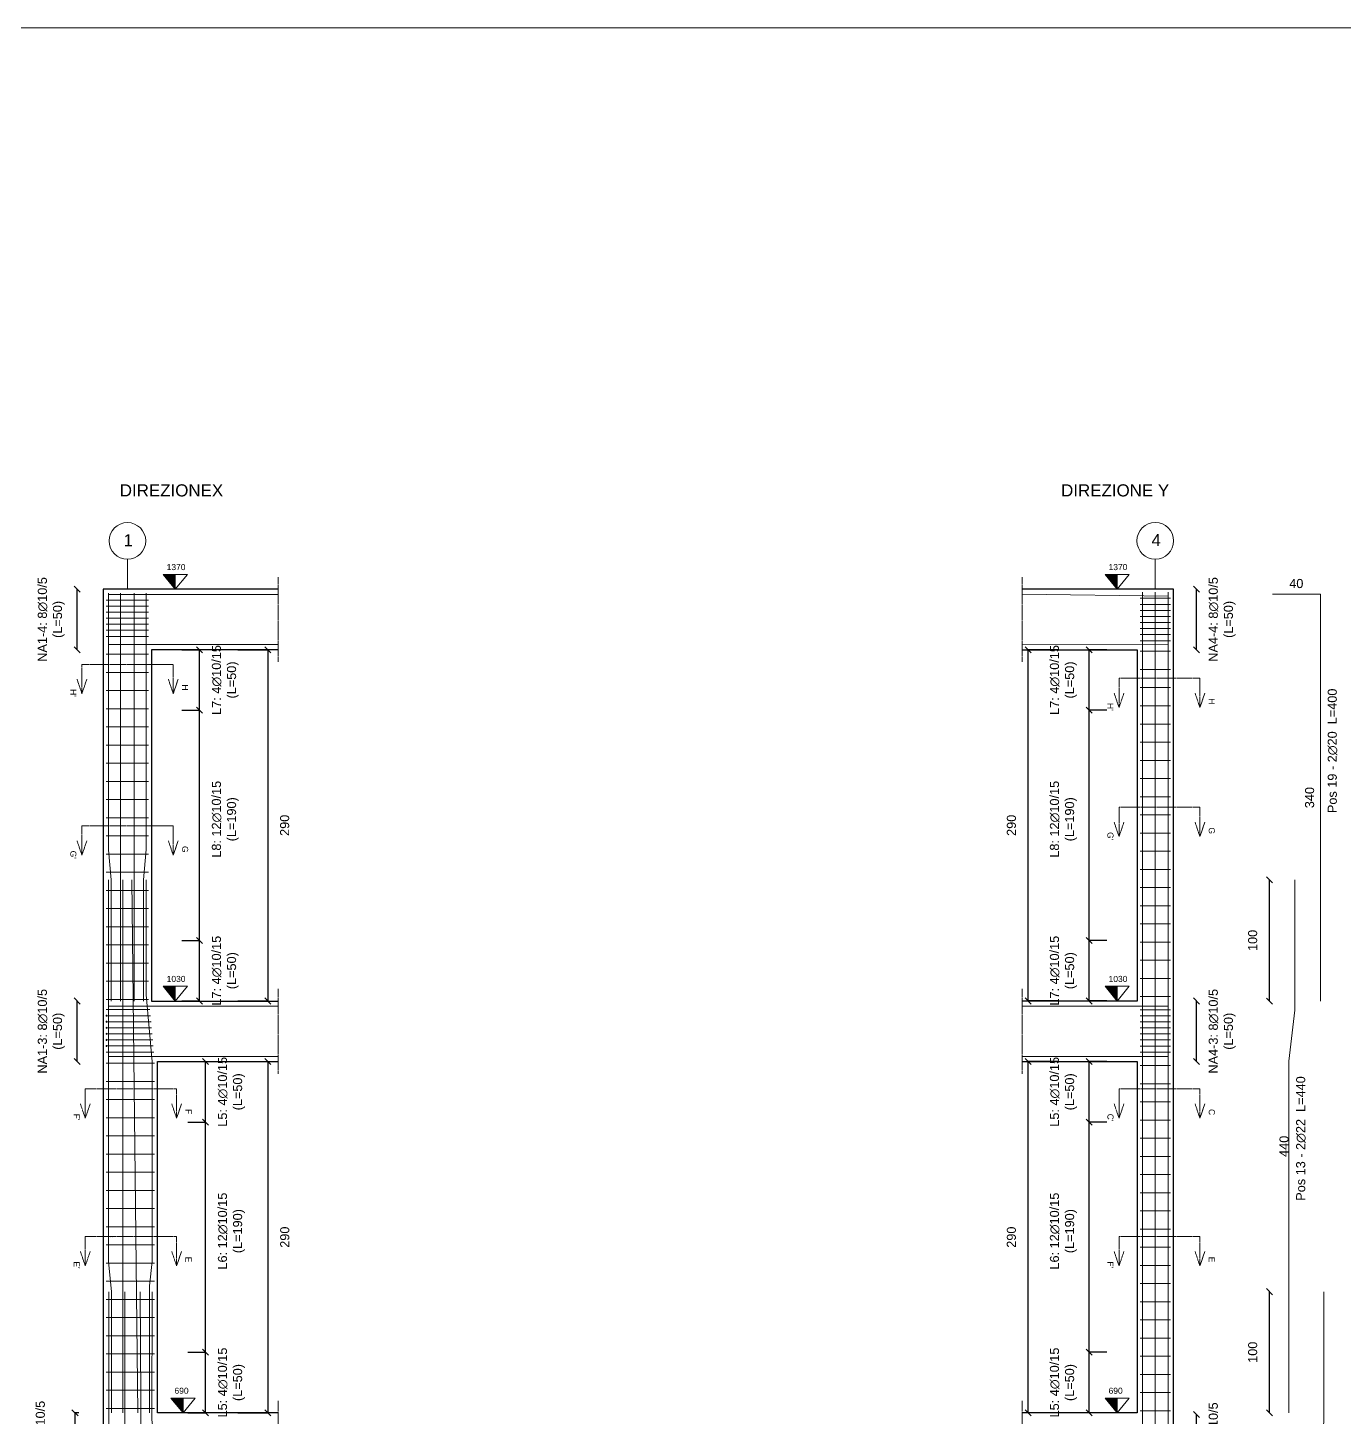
# Model space of a CAD drawing. Header units: millimetres. Extents: x -455371 to 117772, y -78417 to 116564.
# Drawn here: x -335922 to -325054, y 58753 to 70223 of the extents above; entities that cross this region are included whole.
import ezdxf

# ---------------------------------------------------------------- set-up
doc = ezdxf.new("R2010")
doc.units = ezdxf.units.MM
doc.linetypes.add('ACAD_ISO02W100', pattern=[15, 12, -3])
doc.layers.get('0').update_dxf_attribs({"color": 255})
for name, color, linetype, lineweight in [('armature', 5, 'Continuous', 18), ('Cls', 7, 'Continuous', 25), ('fili fissi', 210, 'Continuous', 18), ('quote', 5, 'Continuous', 15), ('Scritte', 7, 'Continuous', 15), ('staffe', 10, 'Continuous', 15), ('tratteggio 1 a 50', 230, 'ACAD_ISO02W100', 15)]:
    doc.layers.add(name, color=color, linetype=linetype, lineweight=lineweight)
doc.layers.add('RETINI', color=253, linetype='Continuous')
doc.styles.get("Standard").update_dxf_attribs({"font": 'arial.ttf'})
doc.dimstyles.new('per distinte 1 a 50', dxfattribs={"dimtxt": 75, "dimasz": 150, "dimexe": 0.18, "dimexo": 250, "dimgap": 50, "dimtad": 1, "dimdec": 0, "dimlfac": 0.1, "dimzin": 0, "dimdsep": 46, "dimtxsty": 'Standard', "dimblk": 'NONE', "dimcen": 0, "dimse1": 1, "dimse2": 1, "dimsd1": 1, "dimsd2": 1, "dimadec": 0, "dimazin": 0, "dimtfac": 1, "dimtdec": 0, "dimtix": 1, "dimtofl": 0, "dimtmove": 0, "dimatfit": 3, "dimldrblk": 'NONE', "dimfxl": 250, "dimfxlon": 1, "dimtolj": 1, "dimtzin": 0, "dimarcsym": 2})
doc.dimstyles.new('scala1 a 50', dxfattribs={"dimtxt": 75, "dimasz": 50, "dimexe": 0.18, "dimexo": 250, "dimgap": 100, "dimtad": 2, "dimdec": 0, "dimlfac": 0.1, "dimzin": 0, "dimdsep": 46, "dimtxsty": 'Standard', "dimblk": 'OBLIQUE', "dimcen": -100, "dimadec": 0, "dimazin": 0, "dimtfac": 1, "dimtdec": 0, "dimtofl": 0, "dimtmove": 0, "dimatfit": 3, "dimfxl": 250, "dimfxlon": 1, "dimtolj": 1, "dimtzin": 0, "dimarcsym": 0})

# ---------------------------------------------------------------- blocks, each defined once
blk = doc.blocks.new('*D1562')
at = {"layer": 'Defpoints', "color": 0, "transparency": 16777216}
for p in [(-325271, 59789), (-325271, 55389), (-325271, 55389)]:
    blk.add_point(p, dxfattribs=at)
at = {"layer": 'quote', "color": 0, "transparency": 16777216, "insert": (-325359, 57589), "char_height": 75, "attachment_point": 5, "rotation": 90}
blk.add_mtext('\\A1;440', dxfattribs=at)
blk = doc.blocks.new('_None')
blk = doc.blocks.new('*D1564')
at = {"layer": 'Defpoints', "color": 0, "transparency": 16777216}
for p in [(-325461, 63189), (-325511, 58789), (-325461, 58789)]:
    blk.add_point(p, dxfattribs=at)
at = {"layer": 'quote', "color": 0, "transparency": 16777216, "insert": (-325550, 60989), "char_height": 75, "attachment_point": 5, "rotation": 90}
blk.add_mtext('\\A1;440', dxfattribs=at)
blk = doc.blocks.new('*D1558')
at = {"layer": 'Defpoints', "color": 0, "transparency": 16777216}
for p in [(-325250, 65547), (-325250, 62189), (-325250, 62189)]:
    blk.add_point(p, dxfattribs=at)
at = {"layer": 'quote', "color": 0, "transparency": 16777216, "insert": (-325339, 63868), "char_height": 75, "attachment_point": 5, "rotation": 90}
blk.add_mtext('\\A1;340', dxfattribs=at)
blk = doc.blocks.new('*D1597')
at = {"layer": 'Defpoints', "color": 0, "transparency": 16777216}
for p in [(-325647, 65547), (-325250, 65547), (-325250, 65547)]:
    blk.add_point(p, dxfattribs=at)
at = {"layer": 'quote', "color": 0, "transparency": 16777216, "insert": (-325449, 65635), "char_height": 75, "attachment_point": 5}
blk.add_mtext('\\A1;40', dxfattribs=at)
blk = doc.blocks.new('_Oblique')
at = {"color": 0, "linetype": 'ByBlock', "lineweight": -2}
blk.add_line((-0.5, -0.5), (0.5, 0.5), dxfattribs=at)
blk = doc.blocks.new('*D1620')
at = {"layer": 'Defpoints', "color": 0, "transparency": 16777216}
for p in [(-325671, 59789), (-325511, 59789), (-325511, 58789)]:
    blk.add_point(p, dxfattribs=at)
at = {"layer": 'quote', "color": 0, "lineweight": -2, "transparency": 16777216}
for p, q in [((-325671, 59789), (-325671, 59789)), ((-325671, 58789), (-325671, 59789)), ((-325671, 58789), (-325671, 58789))]:
    blk.add_line(p, q, dxfattribs=at)
at = {"layer": 'quote', "color": 0, "lineweight": -2, "transparency": 16777216, "xscale": 50, "yscale": 50, "zscale": 50}
for p, rotation in [((-325671, 59789), 90), ((-325671, 58789), 270)]:
    blk.add_blockref('_Oblique', p, dxfattribs=dict(at, rotation=rotation))
at = {"layer": 'quote', "color": 0, "transparency": 16777216, "insert": (-325809, 59289), "char_height": 75, "attachment_point": 5, "rotation": 90}
blk.add_mtext('\\A1;100', dxfattribs=at)
blk = doc.blocks.new('*D1621')
at = {"layer": 'Defpoints', "color": 0, "transparency": 16777216}
for p in [(-325671, 63189), (-325461, 63189), (-325462, 62188)]:
    blk.add_point(p, dxfattribs=at)
at = {"layer": 'quote', "color": 0, "lineweight": -2, "transparency": 16777216}
for p, q in [((-325671, 63189), (-325671, 63189)), ((-325671, 62188), (-325671, 63189)), ((-325671, 62188), (-325671, 62188))]:
    blk.add_line(p, q, dxfattribs=at)
at = {"layer": 'quote', "color": 0, "lineweight": -2, "transparency": 16777216, "xscale": 50, "yscale": 50, "zscale": 50}
for p, rotation in [((-325671, 63189), 90), ((-325671, 62188), 270)]:
    blk.add_blockref('_Oblique', p, dxfattribs=dict(at, rotation=rotation))
at = {"layer": 'quote', "color": 0, "transparency": 16777216, "insert": (-325809, 62689), "char_height": 75, "attachment_point": 5, "rotation": 90}
blk.add_mtext('\\A1;100', dxfattribs=at)
blk = doc.blocks.new('*D1650')
at = {"layer": 'Defpoints', "color": 0, "transparency": 16777216}
for p in [(-334900, 65089), (-334900, 62189), (-333939, 62189)]:
    blk.add_point(p, dxfattribs=at)
at = {"layer": 'quote', "color": 0, "lineweight": -2, "transparency": 16777216}
for p, q in [((-334189, 65089), (-333939, 65089)), ((-333939, 65089), (-333939, 62189)), ((-334189, 62189), (-333939, 62189))]:
    blk.add_line(p, q, dxfattribs=at)
at = {"layer": 'quote', "color": 0, "lineweight": -2, "transparency": 16777216, "xscale": 50, "yscale": 50, "zscale": 50}
for p, rotation in [((-333939, 65089), 90), ((-333939, 62189), 270)]:
    blk.add_blockref('_Oblique', p, dxfattribs=dict(at, rotation=rotation))
at = {"layer": 'quote', "color": 0, "transparency": 16777216, "insert": (-333801, 63639), "char_height": 75, "attachment_point": 5, "rotation": 90}
blk.add_mtext('\\A1;290', dxfattribs=at)
blk = doc.blocks.new('*D1651')
at = {"layer": 'Defpoints', "color": 0, "transparency": 16777216}
for p in [(-334850, 61689), (-334850, 58789), (-333939, 58789)]:
    blk.add_point(p, dxfattribs=at)
at = {"layer": 'quote', "color": 0, "lineweight": -2, "transparency": 16777216}
for p, q in [((-334189, 61689), (-333938, 61689)), ((-333939, 61689), (-333939, 58789)), ((-334189, 58789), (-333938, 58789))]:
    blk.add_line(p, q, dxfattribs=at)
at = {"layer": 'quote', "color": 0, "lineweight": -2, "transparency": 16777216, "xscale": 50, "yscale": 50, "zscale": 50}
for p, rotation in [((-333939, 61689), 90), ((-333939, 58789), 270)]:
    blk.add_blockref('_Oblique', p, dxfattribs=dict(at, rotation=rotation))
at = {"layer": 'quote', "color": 0, "transparency": 16777216, "insert": (-333800, 60239), "char_height": 75, "attachment_point": 5, "rotation": 90}
blk.add_mtext('\\A1;290', dxfattribs=at)
blk = doc.blocks.new('*D1662')
at = {"layer": 'Defpoints', "color": 0, "transparency": 16777216}
for p in [(-327663, 65089), (-326763, 65089), (-326763, 62189)]:
    blk.add_point(p, dxfattribs=at)
at = {"layer": 'quote', "color": 0, "lineweight": -2, "transparency": 16777216}
for p, q in [((-327413, 65089), (-327663, 65089)), ((-327663, 62189), (-327663, 65089)), ((-327413, 62189), (-327663, 62189))]:
    blk.add_line(p, q, dxfattribs=at)
at = {"layer": 'quote', "color": 0, "lineweight": -2, "transparency": 16777216, "xscale": 50, "yscale": 50, "zscale": 50}
for p, rotation in [((-327663, 65089), 90), ((-327663, 62189), 270)]:
    blk.add_blockref('_Oblique', p, dxfattribs=dict(at, rotation=rotation))
at = {"layer": 'quote', "color": 0, "transparency": 16777216, "insert": (-327801, 63639), "char_height": 75, "attachment_point": 5, "rotation": 90}
blk.add_mtext('\\A1;290', dxfattribs=at)
blk = doc.blocks.new('*D1663')
at = {"layer": 'Defpoints', "color": 0, "transparency": 16777216}
for p in [(-327663, 61689), (-326763, 61689), (-326763, 58789)]:
    blk.add_point(p, dxfattribs=at)
at = {"layer": 'quote', "color": 0, "lineweight": -2, "transparency": 16777216}
for p, q in [((-327413, 61689), (-327663, 61689)), ((-327663, 58789), (-327663, 61689)), ((-327413, 58789), (-327663, 58789))]:
    blk.add_line(p, q, dxfattribs=at)
at = {"layer": 'quote', "color": 0, "lineweight": -2, "transparency": 16777216, "xscale": 50, "yscale": 50, "zscale": 50}
for p, rotation in [((-327663, 61689), 90), ((-327663, 58789), 270)]:
    blk.add_blockref('_Oblique', p, dxfattribs=dict(at, rotation=rotation))
at = {"layer": 'quote', "color": 0, "transparency": 16777216, "insert": (-327801, 60239), "char_height": 75, "attachment_point": 5, "rotation": 90}
blk.add_mtext('\\A1;290', dxfattribs=at)
blk = doc.blocks.new('*D1699')
at = {"layer": 'Defpoints', "color": 0, "transparency": 16777216}
for p in [(-327159, 59289), (-326763, 59289), (-326763, 58789)]:
    blk.add_point(p, dxfattribs=at)
at = {"layer": 'quote', "color": 0, "lineweight": -2, "transparency": 16777216}
for p, q in [((-327013, 59289), (-327159, 59289)), ((-327159, 58789), (-327159, 59289)), ((-327013, 58789), (-327159, 58789))]:
    blk.add_line(p, q, dxfattribs=at)
at = {"layer": 'quote', "color": 0, "lineweight": -2, "transparency": 16777216, "xscale": 50, "yscale": 50, "zscale": 50}
for p, rotation in [((-327159, 59289), 90), ((-327159, 58789), 270)]:
    blk.add_blockref('_Oblique', p, dxfattribs=dict(at, rotation=rotation))
at = {"layer": 'quote', "color": 0, "transparency": 16777216, "insert": (-327372, 59039), "char_height": 75, "attachment_point": 5, "rotation": 90}
blk.add_mtext('\\A1;L5: {\\A0;4∅10/15} \\P(L=50)', dxfattribs=at)
blk = doc.blocks.new('*D1700')
at = {"layer": 'Defpoints', "color": 0, "transparency": 16777216}
for p in [(-327159, 61189), (-326763, 61189), (-326763, 59289)]:
    blk.add_point(p, dxfattribs=at)
at = {"layer": 'quote', "color": 0, "lineweight": -2, "transparency": 16777216}
for p, q in [((-327013, 61189), (-327159, 61189)), ((-327159, 59289), (-327159, 61189)), ((-327013, 59289), (-327159, 59289))]:
    blk.add_line(p, q, dxfattribs=at)
at = {"layer": 'quote', "color": 0, "lineweight": -2, "transparency": 16777216, "xscale": 50, "yscale": 50, "zscale": 50}
for p, rotation in [((-327159, 61189), 90), ((-327159, 59289), 270)]:
    blk.add_blockref('_Oblique', p, dxfattribs=dict(at, rotation=rotation))
at = {"layer": 'quote', "color": 0, "transparency": 16777216, "insert": (-327372, 60289), "char_height": 75, "attachment_point": 5, "rotation": 90}
blk.add_mtext('\\A1;L6: {\\A0;12∅10/15} \\P(L=190)', dxfattribs=at)
blk = doc.blocks.new('*D1701')
at = {"layer": 'Defpoints', "color": 0, "transparency": 16777216}
for p in [(-327159, 61689), (-326763, 61689), (-326763, 61189)]:
    blk.add_point(p, dxfattribs=at)
at = {"layer": 'quote', "color": 0, "lineweight": -2, "transparency": 16777216}
for p, q in [((-327013, 61689), (-327159, 61689)), ((-327159, 61189), (-327159, 61689)), ((-327013, 61189), (-327159, 61189))]:
    blk.add_line(p, q, dxfattribs=at)
at = {"layer": 'quote', "color": 0, "lineweight": -2, "transparency": 16777216, "xscale": 50, "yscale": 50, "zscale": 50}
for p, rotation in [((-327159, 61689), 90), ((-327159, 61189), 270)]:
    blk.add_blockref('_Oblique', p, dxfattribs=dict(at, rotation=rotation))
at = {"layer": 'quote', "color": 0, "transparency": 16777216, "insert": (-327372, 61439), "char_height": 75, "attachment_point": 5, "rotation": 90}
blk.add_mtext('\\A1;L5: {\\A0;4∅10/15} \\P(L=50)', dxfattribs=at)
blk = doc.blocks.new('*D1693')
at = {"layer": 'Defpoints', "color": 0, "transparency": 16777216}
for p in [(-327159, 62689), (-326763, 62689), (-326763, 62189)]:
    blk.add_point(p, dxfattribs=at)
at = {"layer": 'quote', "color": 0, "lineweight": -2, "transparency": 16777216}
for p, q in [((-327013, 62689), (-327159, 62689)), ((-327159, 62189), (-327159, 62689)), ((-327013, 62189), (-327159, 62189))]:
    blk.add_line(p, q, dxfattribs=at)
at = {"layer": 'quote', "color": 0, "lineweight": -2, "transparency": 16777216, "xscale": 50, "yscale": 50, "zscale": 50}
for p, rotation in [((-327159, 62689), 90), ((-327159, 62189), 270)]:
    blk.add_blockref('_Oblique', p, dxfattribs=dict(at, rotation=rotation))
at = {"layer": 'quote', "color": 0, "transparency": 16777216, "insert": (-327372, 62439), "char_height": 75, "attachment_point": 5, "rotation": 90}
blk.add_mtext('\\A1;L7: {\\A0;4∅10/15} \\P(L=50)', dxfattribs=at)
blk = doc.blocks.new('*D1694')
at = {"layer": 'Defpoints', "color": 0, "transparency": 16777216}
for p in [(-327159, 64589), (-326763, 64589), (-326763, 62689)]:
    blk.add_point(p, dxfattribs=at)
at = {"layer": 'quote', "color": 0, "lineweight": -2, "transparency": 16777216}
for p, q in [((-327013, 64589), (-327159, 64589)), ((-327159, 62689), (-327159, 64589)), ((-327013, 62689), (-327159, 62689))]:
    blk.add_line(p, q, dxfattribs=at)
at = {"layer": 'quote', "color": 0, "lineweight": -2, "transparency": 16777216, "xscale": 50, "yscale": 50, "zscale": 50}
for p, rotation in [((-327159, 64589), 90), ((-327159, 62689), 270)]:
    blk.add_blockref('_Oblique', p, dxfattribs=dict(at, rotation=rotation))
at = {"layer": 'quote', "color": 0, "transparency": 16777216, "insert": (-327372, 63689), "char_height": 75, "attachment_point": 5, "rotation": 90}
blk.add_mtext('\\A1;L8: {\\A0;12∅10/15} \\P(L=190)', dxfattribs=at)
blk = doc.blocks.new('*D1695')
at = {"layer": 'Defpoints', "color": 0, "transparency": 16777216}
for p in [(-327159, 65089), (-326763, 65089), (-326763, 64589)]:
    blk.add_point(p, dxfattribs=at)
at = {"layer": 'quote', "color": 0, "lineweight": -2, "transparency": 16777216}
for p, q in [((-327013, 65089), (-327159, 65089)), ((-327159, 64589), (-327159, 65089)), ((-327013, 64589), (-327159, 64589))]:
    blk.add_line(p, q, dxfattribs=at)
at = {"layer": 'quote', "color": 0, "lineweight": -2, "transparency": 16777216, "xscale": 50, "yscale": 50, "zscale": 50}
for p, rotation in [((-327159, 65089), 90), ((-327159, 64589), 270)]:
    blk.add_blockref('_Oblique', p, dxfattribs=dict(at, rotation=rotation))
at = {"layer": 'quote', "color": 0, "transparency": 16777216, "insert": (-327372, 64839), "char_height": 75, "attachment_point": 5, "rotation": 90}
blk.add_mtext('\\A1;L7: {\\A0;4∅10/15} \\P(L=50)', dxfattribs=at)
blk = doc.blocks.new('*D1723')
at = {"layer": 'Defpoints', "color": 0, "transparency": 16777216}
for p in [(-334850, 59289), (-334454, 59289), (-334850, 58789)]:
    blk.add_point(p, dxfattribs=at)
at = {"layer": 'quote', "color": 0, "lineweight": -2, "transparency": 16777216}
for p, q in [((-334600, 59289), (-334454, 59289)), ((-334454, 58789), (-334454, 59289)), ((-334600, 58789), (-334454, 58789))]:
    blk.add_line(p, q, dxfattribs=at)
at = {"layer": 'quote', "color": 0, "lineweight": -2, "transparency": 16777216, "xscale": 50, "yscale": 50, "zscale": 50}
for p, rotation in [((-334454, 59289), 90), ((-334454, 58789), 270)]:
    blk.add_blockref('_Oblique', p, dxfattribs=dict(at, rotation=rotation))
at = {"layer": 'quote', "color": 0, "transparency": 16777216, "insert": (-334241, 59039), "char_height": 75, "attachment_point": 5, "rotation": 90}
blk.add_mtext('\\A1;L5: {\\A0;4∅10/15} \\P(L=50)', dxfattribs=at)
blk = doc.blocks.new('*D1724')
at = {"layer": 'Defpoints', "color": 0, "transparency": 16777216}
for p in [(-334850, 61189), (-334454, 61189), (-334850, 59289)]:
    blk.add_point(p, dxfattribs=at)
at = {"layer": 'quote', "color": 0, "lineweight": -2, "transparency": 16777216}
for p, q in [((-334600, 61189), (-334454, 61189)), ((-334454, 59289), (-334454, 61189)), ((-334600, 59289), (-334454, 59289))]:
    blk.add_line(p, q, dxfattribs=at)
at = {"layer": 'quote', "color": 0, "lineweight": -2, "transparency": 16777216, "xscale": 50, "yscale": 50, "zscale": 50}
for p, rotation in [((-334454, 61189), 90), ((-334454, 59289), 270)]:
    blk.add_blockref('_Oblique', p, dxfattribs=dict(at, rotation=rotation))
at = {"layer": 'quote', "color": 0, "transparency": 16777216, "insert": (-334241, 60289), "char_height": 75, "attachment_point": 5, "rotation": 90}
blk.add_mtext('\\A1;L6: {\\A0;12∅10/15} \\P(L=190)', dxfattribs=at)
blk = doc.blocks.new('*D1725')
at = {"layer": 'Defpoints', "color": 0, "transparency": 16777216}
for p in [(-334850, 61689), (-334454, 61689), (-334850, 61189)]:
    blk.add_point(p, dxfattribs=at)
at = {"layer": 'quote', "color": 0, "lineweight": -2, "transparency": 16777216}
for p, q in [((-334600, 61689), (-334454, 61689)), ((-334454, 61189), (-334454, 61689)), ((-334600, 61189), (-334454, 61189))]:
    blk.add_line(p, q, dxfattribs=at)
at = {"layer": 'quote', "color": 0, "lineweight": -2, "transparency": 16777216, "xscale": 50, "yscale": 50, "zscale": 50}
for p, rotation in [((-334454, 61689), 90), ((-334454, 61189), 270)]:
    blk.add_blockref('_Oblique', p, dxfattribs=dict(at, rotation=rotation))
at = {"layer": 'quote', "color": 0, "transparency": 16777216, "insert": (-334241, 61439), "char_height": 75, "attachment_point": 5, "rotation": 90}
blk.add_mtext('\\A1;L5: {\\A0;4∅10/15} \\P(L=50)', dxfattribs=at)
blk = doc.blocks.new('*D1717')
at = {"layer": 'Defpoints', "color": 0, "transparency": 16777216}
for p in [(-334900, 62689), (-334504, 62689), (-334900, 62189)]:
    blk.add_point(p, dxfattribs=at)
at = {"layer": 'quote', "color": 0, "lineweight": -2, "transparency": 16777216}
for p, q in [((-334650, 62689), (-334504, 62689)), ((-334504, 62189), (-334504, 62689)), ((-334650, 62189), (-334504, 62189))]:
    blk.add_line(p, q, dxfattribs=at)
at = {"layer": 'quote', "color": 0, "lineweight": -2, "transparency": 16777216, "xscale": 50, "yscale": 50, "zscale": 50}
for p, rotation in [((-334504, 62689), 90), ((-334504, 62189), 270)]:
    blk.add_blockref('_Oblique', p, dxfattribs=dict(at, rotation=rotation))
at = {"layer": 'quote', "color": 0, "transparency": 16777216, "insert": (-334291, 62439), "char_height": 75, "attachment_point": 5, "rotation": 90}
blk.add_mtext('\\A1;L7: {\\A0;4∅10/15} \\P(L=50)', dxfattribs=at)
blk = doc.blocks.new('*D1718')
at = {"layer": 'Defpoints', "color": 0, "transparency": 16777216}
for p in [(-334900, 64589), (-334504, 64589), (-334900, 62689)]:
    blk.add_point(p, dxfattribs=at)
at = {"layer": 'quote', "color": 0, "lineweight": -2, "transparency": 16777216}
for p, q in [((-334650, 64589), (-334504, 64589)), ((-334504, 62689), (-334504, 64589)), ((-334650, 62689), (-334504, 62689))]:
    blk.add_line(p, q, dxfattribs=at)
at = {"layer": 'quote', "color": 0, "lineweight": -2, "transparency": 16777216, "xscale": 50, "yscale": 50, "zscale": 50}
for p, rotation in [((-334504, 64589), 90), ((-334504, 62689), 270)]:
    blk.add_blockref('_Oblique', p, dxfattribs=dict(at, rotation=rotation))
at = {"layer": 'quote', "color": 0, "transparency": 16777216, "insert": (-334291, 63689), "char_height": 75, "attachment_point": 5, "rotation": 90}
blk.add_mtext('\\A1;L8: {\\A0;12∅10/15} \\P(L=190)', dxfattribs=at)
blk = doc.blocks.new('*D1719')
at = {"layer": 'Defpoints', "color": 0, "transparency": 16777216}
for p in [(-334900, 65089), (-334504, 65089), (-334900, 64589)]:
    blk.add_point(p, dxfattribs=at)
at = {"layer": 'quote', "color": 0, "lineweight": -2, "transparency": 16777216}
for p, q in [((-334650, 65089), (-334504, 65089)), ((-334504, 64589), (-334504, 65089)), ((-334650, 64589), (-334504, 64589))]:
    blk.add_line(p, q, dxfattribs=at)
at = {"layer": 'quote', "color": 0, "lineweight": -2, "transparency": 16777216, "xscale": 50, "yscale": 50, "zscale": 50}
for p, rotation in [((-334504, 65089), 90), ((-334504, 64589), 270)]:
    blk.add_blockref('_Oblique', p, dxfattribs=dict(at, rotation=rotation))
at = {"layer": 'quote', "color": 0, "transparency": 16777216, "insert": (-334291, 64839), "char_height": 75, "attachment_point": 5, "rotation": 90}
blk.add_mtext('\\A1;L7: {\\A0;4∅10/15} \\P(L=50)', dxfattribs=at)
blk = doc.blocks.new('*U3058')
at = {"layer": 'staffe'}
blk.add_lwpolyline([(-125, 0), (125, 0)], dxfattribs=at)
blk = doc.blocks.new('*U3059')
at = {"layer": 'staffe', "color": 0, "linetype": 'ByBlock', "lineweight": -2, "transparency": 16777216}
for p in [(0, 350), (0, 300), (0, 250), (0, 200), (0, 150), (0, 100), (0, 50), (0, 0)]:
    blk.add_blockref('*U3058', p, dxfattribs=at)
blk = doc.blocks.new('*U3060')
at = {"layer": 'staffe'}
blk.add_lwpolyline([(-125, 0), (125, 0)], dxfattribs=at)
blk = doc.blocks.new('*U3061')
at = {"layer": 'staffe', "color": 0, "linetype": 'ByBlock', "lineweight": -2, "transparency": 16777216}
for p in [(0, 350), (0, 300), (0, 250), (0, 200), (0, 150), (0, 100), (0, 50), (0, 0)]:
    blk.add_blockref('*U3060', p, dxfattribs=at)
blk = doc.blocks.new('*U3066')
at = {"layer": 'staffe'}
blk.add_lwpolyline([(-125, 0), (125, 0)], dxfattribs=at)
blk = doc.blocks.new('*U3067')
at = {"layer": 'staffe', "color": 0, "linetype": 'ByBlock', "lineweight": -2, "transparency": 16777216}
for p in [(0, 2850), (0, 2700), (0, 2550), (0, 2400), (0, 2250), (0, 2100), (0, 1950), (0, 1800), (0, 1650), (0, 1500), (0, 1350), (0, 1200), (0, 1050), (0, 900), (0, 750), (0, 600), (0, 450), (0, 300), (0, 150), (0, 0)]:
    blk.add_blockref('*U3066', p, dxfattribs=at)
blk = doc.blocks.new('*U3068')
at = {"layer": 'staffe'}
blk.add_lwpolyline([(-125, 0), (125, 0)], dxfattribs=at)
blk = doc.blocks.new('*U3069')
at = {"layer": 'staffe', "color": 0, "linetype": 'ByBlock', "lineweight": -2, "transparency": 16777216}
for p in [(0, 2850), (0, 2700), (0, 2550), (0, 2400), (0, 2250), (0, 2100), (0, 1950), (0, 1800), (0, 1650), (0, 1500), (0, 1350), (0, 1200), (0, 1050), (0, 900), (0, 750), (0, 600), (0, 450), (0, 300), (0, 150), (0, 0)]:
    blk.add_blockref('*U3068', p, dxfattribs=at)
blk = doc.blocks.new('*U3072')
at = {"layer": 'staffe'}
blk.add_lwpolyline([(-175, 0), (175, 0)], dxfattribs=at)
blk = doc.blocks.new('*U3073')
at = {"layer": 'staffe', "color": 0, "linetype": 'ByBlock', "lineweight": -2, "transparency": 16777216}
for p in [(0, 0), (0, -50), (0, -100), (0, -150), (0, -200), (0, -250), (0, -300)]:
    blk.add_blockref('*U3072', p, dxfattribs=at)
blk = doc.blocks.new('*U3074')
at = {"layer": 'staffe'}
blk.add_lwpolyline([(-175, 0), (175, 0)], dxfattribs=at)
blk = doc.blocks.new('*U3075')
at = {"layer": 'staffe', "color": 0, "linetype": 'ByBlock', "lineweight": -2, "transparency": 16777216}
for p in [(0, 0), (0, -150), (0, -300), (0, -450), (0, -600), (0, -750), (0, -900), (0, -1050), (0, -1200), (0, -1350), (0, -1500), (0, -1650), (0, -1800), (0, -1950), (0, -2100), (0, -2250), (0, -2400), (0, -2550), (0, -2700), (0, -2850)]:
    blk.add_blockref('*U3074', p, dxfattribs=at)
blk = doc.blocks.new('*U3076')
at = {"layer": 'staffe'}
blk.add_lwpolyline([(-200, 0), (200, 0)], dxfattribs=at)
blk = doc.blocks.new('*U3077')
at = {"layer": 'staffe', "color": 0, "linetype": 'ByBlock', "lineweight": -2, "transparency": 16777216}
for p in [(0, 0), (0, -150), (0, -300), (0, -450), (0, -600), (0, -750), (0, -900), (0, -1050), (0, -1200), (0, -1350), (0, -1500), (0, -1650), (0, -1800), (0, -1950), (0, -2100), (0, -2250), (0, -2400), (0, -2550), (0, -2700), (0, -2850)]:
    blk.add_blockref('*U3076', p, dxfattribs=at)
blk = doc.blocks.new('*D3131')
at = {"layer": 'Defpoints', "color": 0, "transparency": 16777216}
for p in [(-335515, 65589), (-335300, 65589), (-335300, 65089)]:
    blk.add_point(p, dxfattribs=at)
at = {"layer": 'quote', "color": 0, "lineweight": -2, "transparency": 16777216}
for p, q in [((-335515, 65589), (-335515, 65589)), ((-335515, 65089), (-335515, 65589)), ((-335515, 65089), (-335515, 65089))]:
    blk.add_line(p, q, dxfattribs=at)
at = {"layer": 'quote', "color": 0, "lineweight": -2, "transparency": 16777216, "xscale": 50, "yscale": 50, "zscale": 50}
for p, rotation in [((-335515, 65589), 90), ((-335515, 65089), 270)]:
    blk.add_blockref('_Oblique', p, dxfattribs=dict(at, rotation=rotation))
at = {"layer": 'quote', "color": 0, "transparency": 16777216, "insert": (-335728, 65339), "char_height": 75, "attachment_point": 5, "rotation": 90}
blk.add_mtext('\\A1;NA1-4: {\\A0;8∅10/5} \\P(L=50)', dxfattribs=at)
blk = doc.blocks.new('*D3132')
at = {"layer": 'Defpoints', "color": 0, "transparency": 16777216}
for p in [(-335515, 62189), (-335300, 62189), (-335300, 61689)]:
    blk.add_point(p, dxfattribs=at)
at = {"layer": 'quote', "color": 0, "lineweight": -2, "transparency": 16777216}
for p, q in [((-335515, 62189), (-335515, 62189)), ((-335515, 61689), (-335515, 62189)), ((-335515, 61689), (-335515, 61689))]:
    blk.add_line(p, q, dxfattribs=at)
at = {"layer": 'quote', "color": 0, "lineweight": -2, "transparency": 16777216, "xscale": 50, "yscale": 50, "zscale": 50}
for p, rotation in [((-335515, 62189), 90), ((-335515, 61689), 270)]:
    blk.add_blockref('_Oblique', p, dxfattribs=dict(at, rotation=rotation))
at = {"layer": 'quote', "color": 0, "transparency": 16777216, "insert": (-335728, 61939), "char_height": 75, "attachment_point": 5, "rotation": 90}
blk.add_mtext('\\A1;NA1-3: {\\A0;8∅10/5} \\P(L=50)', dxfattribs=at)
blk = doc.blocks.new('*D3133')
at = {"layer": 'Defpoints', "color": 0, "transparency": 16777216}
for p in [(-335532, 58789), (-335250, 58789), (-335250, 58289)]:
    blk.add_point(p, dxfattribs=at)
at = {"layer": 'quote', "color": 0, "lineweight": -2, "transparency": 16777216}
for p, q in [((-335500, 58789), (-335532, 58789)), ((-335532, 58289), (-335532, 58789)), ((-335500, 58289), (-335532, 58289))]:
    blk.add_line(p, q, dxfattribs=at)
at = {"layer": 'quote', "color": 0, "lineweight": -2, "transparency": 16777216, "xscale": 50, "yscale": 50, "zscale": 50}
for p, rotation in [((-335532, 58789), 90), ((-335532, 58289), 270)]:
    blk.add_blockref('_Oblique', p, dxfattribs=dict(at, rotation=rotation))
at = {"layer": 'quote', "color": 0, "transparency": 16777216, "insert": (-335745, 58539), "char_height": 75, "attachment_point": 5, "rotation": 90}
blk.add_mtext('\\A1;NA1-2: {\\A0;8∅10/5} \\P(L=50)', dxfattribs=at)
blk = doc.blocks.new('*D3139')
at = {"layer": 'Defpoints', "color": 0, "transparency": 16777216}
for p in [(-326463, 65589), (-326274, 65589), (-326463, 65089)]:
    blk.add_point(p, dxfattribs=at)
at = {"layer": 'quote', "color": 0, "lineweight": -2, "transparency": 16777216}
for p, q in [((-326274, 65589), (-326274, 65589)), ((-326274, 65089), (-326274, 65589)), ((-326274, 65089), (-326274, 65089))]:
    blk.add_line(p, q, dxfattribs=at)
at = {"layer": 'quote', "color": 0, "lineweight": -2, "transparency": 16777216, "xscale": 50, "yscale": 50, "zscale": 50}
for p, rotation in [((-326274, 65589), 90), ((-326274, 65089), 270)]:
    blk.add_blockref('_Oblique', p, dxfattribs=dict(at, rotation=rotation))
at = {"layer": 'quote', "color": 0, "transparency": 16777216, "insert": (-326061, 65339), "char_height": 75, "attachment_point": 5, "rotation": 90}
blk.add_mtext('\\A1;NA4-4: {\\A0;8∅10/5} \\P(L=50)', dxfattribs=at)
blk = doc.blocks.new('*D3140')
at = {"layer": 'Defpoints', "color": 0, "transparency": 16777216}
for p in [(-326463, 62189), (-326274, 62189), (-326463, 61689)]:
    blk.add_point(p, dxfattribs=at)
at = {"layer": 'quote', "color": 0, "lineweight": -2, "transparency": 16777216}
for p, q in [((-326274, 62189), (-326274, 62189)), ((-326274, 61689), (-326274, 62189)), ((-326274, 61689), (-326274, 61689))]:
    blk.add_line(p, q, dxfattribs=at)
at = {"layer": 'quote', "color": 0, "lineweight": -2, "transparency": 16777216, "xscale": 50, "yscale": 50, "zscale": 50}
for p, rotation in [((-326274, 62189), 90), ((-326274, 61689), 270)]:
    blk.add_blockref('_Oblique', p, dxfattribs=dict(at, rotation=rotation))
at = {"layer": 'quote', "color": 0, "transparency": 16777216, "insert": (-326061, 61939), "char_height": 75, "attachment_point": 5, "rotation": 90}
blk.add_mtext('\\A1;NA4-3: {\\A0;8∅10/5} \\P(L=50)', dxfattribs=at)
blk = doc.blocks.new('*D3141')
at = {"layer": 'Defpoints', "color": 0, "transparency": 16777216}
for p in [(-326463, 58776), (-326274, 58776), (-326463, 58276)]:
    blk.add_point(p, dxfattribs=at)
at = {"layer": 'quote', "color": 0, "lineweight": -2, "transparency": 16777216}
for p, q in [((-326274, 58776), (-326274, 58776)), ((-326274, 58276), (-326274, 58776)), ((-326274, 58276), (-326274, 58276))]:
    blk.add_line(p, q, dxfattribs=at)
at = {"layer": 'quote', "color": 0, "lineweight": -2, "transparency": 16777216, "xscale": 50, "yscale": 50, "zscale": 50}
for p, rotation in [((-326274, 58776), 90), ((-326274, 58276), 270)]:
    blk.add_blockref('_Oblique', p, dxfattribs=dict(at, rotation=rotation))
at = {"layer": 'quote', "color": 0, "transparency": 16777216, "insert": (-326061, 58526), "char_height": 75, "attachment_point": 5, "rotation": 90}
blk.add_mtext('\\A1;NA4-2: {\\A0;8∅10/5} \\P(L=50)', dxfattribs=at)

msp = doc.modelspace()

# ---------------------------------------------------------------- hatches: boundary and pattern name
at = {"layer": 'RETINI'}
h = msp.add_hatch(color=256, dxfattribs=at)
h.dxf.hatch_style = 1
h.paths.add_polyline_path([(-334804.5, 65709.9), (-334704.5, 65588.5), (-334704.5, 65709.9)])
h = msp.add_hatch(color=256, dxfattribs=at)
h.dxf.hatch_style = 1
h.paths.add_polyline_path([(-327028.2, 65709.9), (-326928.2, 65588.5), (-326928.2, 65709.9)])
h = msp.add_hatch(color=256, dxfattribs=at)
h.dxf.hatch_style = 1
h.paths.add_polyline_path([(-334804.5, 62309.9), (-334704.5, 62188.5), (-334704.5, 62309.9)])
h = msp.add_hatch(color=256, dxfattribs=at)
h.dxf.hatch_style = 1
h.paths.add_polyline_path([(-327028.2, 62309.9), (-326928.2, 62188.5), (-326928.2, 62309.9)])
h = msp.add_hatch(color=256, dxfattribs=at)
h.dxf.hatch_style = 1
h.paths.add_polyline_path([(-334739.9, 58909.9), (-334639.9, 58788.5), (-334639.9, 58909.9)])
h = msp.add_hatch(color=256, dxfattribs=at)
h.dxf.hatch_style = 1
h.paths.add_polyline_path([(-327028.2, 58909.9), (-326928.2, 58788.5), (-326928.2, 58909.9)])

# ---------------------------------------------------------------- linework, layer by layer
at = {"layer": 'armature'}
for p, q in [((-335242.7, 60238.5), (-335242.7, 60238.5)), ((-335220.7, 60238.5), (-335220.7, 60238.5))]:
    msp.add_line(p, q, dxfattribs=at)
for points in [[(-335233.4, 62188.5), (-335233.4, 63188.5), (-335255.9, 63437.7), (-335256.3, 65555.9)], [(-333855.6, 65545.5), (-335254.5, 65545.5), (-335254.5, 65131.4), (-333855.6, 65131.4)], [(-335155.4, 65555.5), (-335155.4, 62188.5)], [(-335044, 62188.5), (-335044, 65555.5)], [(-334943.7, 65555.9), (-334943.7, 63438.5), (-334966.3, 63189.4), (-334966.3, 62188.5)], [(-327714.9, 65546.1), (-327714.9, 65546.1), (-327714.9, 65546.1), (-326508.1, 65532.1)], [(-326717.2, 50755.5), (-326718.2, 65563.5)], [(-326612.2, 50755.5), (-326613.2, 65563.5)], [(-326507.2, 50755.5), (-326508.2, 65563.5)], [(-326508.1, 65532.1), (-326507.2, 65101.8)], [(-325250.3, 65546.5), (-325450.3, 65546.5), (-325646.9, 65546.5)], [(-325250.3, 65546.5), (-325250.3, 62188.5)], [(-327715, 65130.5), (-327715, 65130.5), (-327715, 65130.5), (-326508.1, 65130.6)], [(-335231.7, 58788.5), (-335231.7, 59788.5), (-335254.4, 60038.5), (-335254.7, 63188.5)], [(-335137.4, 58788.5), (-335137.4, 63188.5)], [(-335062, 63188.5), (-335012.7, 58788.5)], [(-334917.7, 58788.5), (-334917.7, 59838.5), (-334895.4, 60038.5), (-334895.4, 61688.5), (-334945.5, 62238.5), (-334945.5, 63188.5)], [(-325461.4, 63188.5), (-325461.9, 62113.5), (-325511.1, 61692.6), (-325511.1, 58788.5)], [(-333855.6, 62145.5), (-335254.5, 62145.5), (-335254.5, 61731.4), (-333855.6, 61731.4)], [(-327715, 61730.5), (-327715, 61730.5), (-327715, 61730.5), (-326507.9, 61730.6), (-326507.9, 62146.5), (-326507.9, 62146.5), (-326507.9, 62146.5), (-326507.9, 62146.5)], [(-326507.9, 62146.5), (-327715, 62146.5)], [(-335231.7, 55388.5), (-335231.7, 56388.5), (-335254.1, 56635.1), (-335253.7, 59788.5)], [(-335119.4, 55388.5), (-335119.4, 59788.5)], [(-334994.7, 59788.5), (-334966, 55388.5)], [(-334867.6, 55388.5), (-334867.6, 56388.5), (-334848, 56614.2), (-334845.7, 56640.3), (-334844.1, 58292.6), (-334897.4, 58730), (-334895.7, 59788.5)], [(-325221.1, 59788.5), (-325221.5, 58713.5), (-325270.8, 58292.6), (-325270.8, 55388.5)]]:
    msp.add_lwpolyline(points, dxfattribs=at)
msp.add_arc((-334912.6, 62017.5), 5, 89.98225, 90.01775, dxfattribs=at)
at = {"layer": 'Cls'}
for points in [[(-333855.6, 65588.5), (-334899.7, 65588.5), (-335299.7, 65588.5), (-335299.7, 56922.5), (-335299.7, 54888.5), (-335299.7, 54888.5), (-335299.7, 54888.5), (-335299.7, 51888.5), (-335299.7, 51888.5)], [(-326463.2, 51888.5), (-326463.2, 65588.5), (-326763.2, 65588.5), (-327715, 65588.5)], [(-334899.7, 65088.5), (-334899.7, 62188.5), (-333855.6, 62188.5)], [(-333855.6, 65088.5), (-334899.7, 65088.5)], [(-327715, 65088.5), (-326763.2, 65088.5), (-326763.2, 62188.5), (-327715, 62188.5)], [(-333855.6, 58788.5), (-334849.7, 58788.5), (-334849.7, 61688.5), (-333855.6, 61688.5)], [(-327715, 61688.5), (-326763.2, 61688.5), (-326763.2, 58788.5), (-327715, 58788.5)]]:
    msp.add_lwpolyline(points, dxfattribs=at)
at = {"layer": 'fili fissi'}
for points in [[(-335099.7, 65588.5), (-335099.7, 65835.3)], [(-326613.2, 65589.6), (-326613.2, 65836.3)]]:
    msp.add_lwpolyline(points, dxfattribs=at)
for centre in [(-335099.7, 65986.9), (-326613.2, 65988)]:
    msp.add_circle(centre, 151.6, dxfattribs=at)
at = {"layer": 'quote'}
msp.add_lwpolyline([(-348520.9, 70223.3), (-296872.7, 70223.3), (-296872.7, 47890.5), (-348520.9, 47890.5)], close=True, dxfattribs=at)
for points in [[(-334704.5, 65588.5), (-334804.5, 65709.9), (-334604.5, 65709.9), (-334704.5, 65588.5)], [(-334704.5, 65588.5), (-334704.5, 65709.9)], [(-326928.2, 65588.5), (-327028.2, 65709.9), (-326828.2, 65709.9), (-326928.2, 65588.5)], [(-326928.2, 65588.5), (-326928.2, 65709.9)], [(-334704.5, 62188.5), (-334804.5, 62309.9), (-334604.5, 62309.9), (-334704.5, 62188.5)], [(-334704.5, 62188.5), (-334704.5, 62309.9)], [(-326928.2, 62188.5), (-327028.2, 62309.9), (-326828.2, 62309.9), (-326928.2, 62188.5)], [(-326928.2, 62188.5), (-326928.2, 62309.9)], [(-334639.9, 58788.5), (-334739.9, 58909.9), (-334539.9, 58909.9), (-334639.9, 58788.5)], [(-334639.9, 58788.5), (-334639.9, 58909.9)], [(-326928.2, 58788.5), (-327028.2, 58909.9), (-326828.2, 58909.9), (-326928.2, 58788.5)], [(-326928.2, 58788.5), (-326928.2, 58909.9)]]:
    msp.add_lwpolyline(points, dxfattribs=at)
at = {"layer": 'staffe'}
for points in [[(-335275.3, 62117.5), (-334913.7, 62117.4)], [(-335275.2, 62067.5), (-334909.1, 62067.5)], [(-335275.3, 62017.5), (-334904.6, 62017.5)], [(-335275.2, 61967.5), (-334900, 61967.5)], [(-335275.3, 61917.5), (-334895.5, 61917.5)], [(-335275.2, 61867.5), (-334890.9, 61867.6)], [(-335275.2, 61817.5), (-334886.4, 61817.6)], [(-335275.2, 61767.5), (-334881.9, 61767.5)]]:
    msp.add_lwpolyline(points, dxfattribs=at)
for centre in [(-335270.2, 62067.5), (-335270.3, 62017.5), (-335270.2, 61967.5), (-335270.3, 61917.5), (-335270.2, 61867.5), (-335270.2, 61817.5)]:
    msp.add_arc(centre, 5, 89.98236, 269.98235, dxfattribs=at)
at = {"layer": 'tratteggio 1 a 50'}
for points in [[(-333855.6, 65688.5), (-333855.6, 64988.5)], [(-327712.8, 65688.5), (-327712.8, 64988.5)], [(-334761.4, 64845.5), (-334761.4, 64845.5), (-334721.1, 64726), (-334721.1, 64967.8), (-335475, 64967.8), (-335475, 64726)], [(-335434.6, 64845.5), (-335434.6, 64845.5), (-335475, 64726), (-335515.4, 64845.5), (-335515.4, 64845.5)], [(-326285.1, 64731), (-326285.1, 64731), (-326244.7, 64611.4), (-326244.7, 64853.3), (-326912.6, 64853.3), (-326912.6, 64611.4)], [(-326872.2, 64731), (-326872.2, 64731), (-326912.6, 64611.4), (-326953, 64731), (-326953, 64731)], [(-326285.1, 63665.4), (-326285.1, 63665.4), (-326244.7, 63545.8), (-326244.7, 63787.7), (-326912.6, 63787.7), (-326912.6, 63545.8)], [(-326872.2, 63665.4), (-326872.2, 63665.4), (-326912.6, 63545.8), (-326953, 63665.4), (-326953, 63665.4)], [(-334761.4, 63511.8), (-334761.4, 63511.8), (-334721.1, 63392.3), (-334721.1, 63634.1), (-335475, 63634.1), (-335475, 63392.3)], [(-335434.6, 63511.8), (-335434.6, 63511.8), (-335475, 63392.3), (-335515.4, 63511.8), (-335515.4, 63511.8)], [(-333855.6, 62288.5), (-333855.6, 61588.5)], [(-327712.8, 62288.5), (-327712.8, 61588.5)], [(-334733.6, 61340.2), (-334733.6, 61340.2), (-334693.3, 61220.7), (-334693.3, 61462.5), (-335447.2, 61462.5), (-335447.2, 61220.7)], [(-326285.1, 61340.2), (-326285.1, 61340.2), (-326244.7, 61220.7), (-326244.7, 61462.5), (-326912.6, 61462.5), (-326912.6, 61220.7)], [(-335406.8, 61340.2), (-335406.8, 61340.2), (-335447.2, 61220.7), (-335487.6, 61340.2), (-335487.6, 61340.2)], [(-326872.2, 61340.2), (-326872.2, 61340.2), (-326912.6, 61220.7), (-326953, 61340.2), (-326953, 61340.2)], [(-334733.6, 60121.2), (-334733.6, 60121.2), (-334693.3, 60001.7), (-334693.3, 60243.5), (-335447.2, 60243.5), (-335447.2, 60001.7)], [(-326285.1, 60121.2), (-326285.1, 60121.2), (-326244.7, 60001.7), (-326244.7, 60243.5), (-326912.6, 60243.5), (-326912.6, 60001.7)], [(-335406.8, 60121.2), (-335406.8, 60121.2), (-335447.2, 60001.7), (-335487.6, 60121.2), (-335487.6, 60121.2)], [(-326872.2, 60121.2), (-326872.2, 60121.2), (-326912.6, 60001.7), (-326953, 60121.2), (-326953, 60121.2)], [(-333855.6, 58888.5), (-333855.6, 58188.5)], [(-327712.8, 58888.5), (-327712.8, 58188.5)]]:
    msp.add_lwpolyline(points, dxfattribs=at)
for points in [[(-334721.1, 64726), (-334680.7, 64845.5), (-334680.7, 64845.5), (-334680.7, 64845.5)], [(-326244.7, 64611.4), (-326204.3, 64731), (-326204.3, 64731), (-326204.3, 64731)], [(-326244.7, 63545.8), (-326204.3, 63665.4), (-326204.3, 63665.4), (-326204.3, 63665.4)], [(-334721.1, 63392.3), (-334680.7, 63511.8), (-334680.7, 63511.8), (-334680.7, 63511.8)], [(-334693.3, 61220.7), (-334652.9, 61340.2), (-334652.9, 61340.2), (-334652.9, 61340.2)], [(-334693.3, 61220.7), (-334652.9, 61340.2), (-334652.9, 61340.2), (-334652.9, 61340.2)], [(-326244.7, 61220.7), (-326204.3, 61340.2), (-326204.3, 61340.2), (-326204.3, 61340.2)], [(-334693.3, 60001.7), (-334652.9, 60121.2), (-334652.9, 60121.2), (-334652.9, 60121.2)], [(-334693.3, 60001.7), (-334652.9, 60121.2), (-334652.9, 60121.2), (-334652.9, 60121.2)], [(-326244.7, 60001.7), (-326204.3, 60121.2), (-326204.3, 60121.2), (-326204.3, 60121.2)]]:
    msp.add_lwpolyline(points, close=True, dxfattribs=at)

# ---------------------------------------------------------------- block references
at = {"layer": 'staffe'}
for name, p in [('*U3073', (-335100, 65499)), ('*U3061', (-326613.2, 65163.2)), ('*U3075', (-335100, 65051.7)), ('*U3069', (-326613.2, 62225.6)), ('*U3059', (-326613.2, 61767.2)), ('*U3077', (-335074.7, 61674.8)), ('*U3067', (-326613.2, 58805.7))]:
    msp.add_blockref(name, p, dxfattribs=at)

# ---------------------------------------------------------------- texts
at = {"layer": 'Scritte', "attachment_point": 1}
for s, width, heights, insert, char_height in [('DIREZIONEX', 1464.25, [0], (-335162.5, 66454.4), 100), ('DIREZIONE Y', 1464.25, [0], (-327391, 66454.4), 100), ('1', 100, [92.1], (-335131.1, 66042.7), 100), ('4', 100, [92.1], (-326644.6, 66043.8), 100), ('1370', 147.198, [0], (-334775.2, 65796.1), 50), ('1370', 147.198, [0], (-326998.9, 65796.1), 50), ('1030', 147.198, [0], (-334775.2, 62396.1), 50), ('1030', 147.198, [0], (-326998.9, 62396.1), 50), ('690', 147.198, [0], (-334710.7, 58996.1), 50), ('690', 147.198, [0], (-326998.9, 58996.1), 50)]:
    msp.add_mtext_dynamic_manual_height_columns(s, width=width, gutter_width=12.5, heights=heights, dxfattribs=dict(at, insert=insert, char_height=char_height))
for s, width, insert, char_height, rotation in [("H'", 371.945, (-335520.7, 64763.6), 50, 270), ('H', 371.945, (-334598, 64802.1), 50, 270), ('Pos 19 - 2∅20  L=400', 1233.302, (-325189.9, 63740.1), 75, 90), ("H'", 371.945, (-326958.3, 64649), 50, 270), ('H', 371.945, (-326121.7, 64687.5), 50, 270), ("G'", 371.945, (-326958.3, 63583.4), 50, 270), ('G', 371.945, (-326121.7, 63621.9), 50, 270), ('G', 371.945, (-334598, 63468.4), 50, 270), ("G'", 371.945, (-335520.7, 63429.9), 50, 270), ('Pos 13 - 2∅22  L=440', 1233.302, (-325450.6, 60539.9), 75, 90), ('F', 371.945, (-334570.2, 61296.8), 50, 270), ("C'", 371.945, (-326958.3, 61258.3), 50, 270), ('C', 371.945, (-326121.7, 61296.8), 50, 270), ("F'", 371.945, (-335492.9, 61258.3), 50, 270), ("E'", 371.945, (-335492.9, 60039.3), 50, 270), ('E', 371.945, (-334570.2, 60077.8), 50, 270), ("F'", 371.945, (-326958.3, 60039.3), 50, 270), ('E', 371.945, (-326121.7, 60077.8), 50, 270)]:
    msp.add_mtext_dynamic_manual_height_columns(s, width=width, gutter_width=12.5, heights=[0], dxfattribs=dict(at, insert=insert, char_height=char_height, rotation=rotation))

# ---------------------------------------------------------------- dimensions: what is measured, and where the dimension line sits
at = {"layer": 'quote'}
for base, p1, p2, text, picture, middle in [((-335515.3, 65588.5), (-335299.7, 65088.5), (-335299.7, 65588.5), 'NA1-4: {\\A0;8∅10/5} \\P(L=<>)', '*D3131', (-335515.3, 65338.5)), ((-326274.1, 65588.5), (-326463.2, 65088.5), (-326463.2, 65588.5), 'NA4-4: {\\A0;8∅10/5} \\P(L=<>)', '*D3139', (-326274.1, 65338.5)), ((-334503.8, 65088.5), (-334899.7, 64588.5), (-334899.7, 65088.5), 'L7: {\\A0;4∅10/15} \\P(L=<>)', '*D1719', (-334503.8, 64838.5)), ((-327159, 65088.5), (-326763.2, 64588.5), (-326763.2, 65088.5), 'L7: {\\A0;4∅10/15} \\P(L=<>)', '*D1695', (-327159, 64838.5)), ((-334503.8, 64588.5), (-334899.7, 62688.5), (-334899.7, 64588.5), 'L8: {\\A0;12∅10/15} \\P(L=<>)', '*D1718', (-334503.8, 63688.5)), ((-327159, 64588.5), (-326763.2, 62688.5), (-326763.2, 64588.5), 'L8: {\\A0;12∅10/15} \\P(L=<>)', '*D1694', (-327159, 63688.5)), ((-334503.8, 62688.5), (-334899.7, 62188.5), (-334899.7, 62688.5), 'L7: {\\A0;4∅10/15} \\P(L=<>)', '*D1717', (-334503.8, 62438.5)), ((-327159, 62688.5), (-326763.2, 62188.5), (-326763.2, 62688.5), 'L7: {\\A0;4∅10/15} \\P(L=<>)', '*D1693', (-327159, 62438.5)), ((-335515.3, 62188.5), (-335299.7, 61688.5), (-335299.7, 62188.5), 'NA1-3: {\\A0;8∅10/5} \\P(L=<>)', '*D3132', (-335515.3, 61938.5)), ((-326274.1, 62188.5), (-326463.2, 61688.5), (-326463.2, 62188.5), 'NA4-3: {\\A0;8∅10/5} \\P(L=<>)', '*D3140', (-326274.1, 61938.5)), ((-334453.8, 61688.5), (-334849.7, 61188.5), (-334849.7, 61688.5), 'L5: {\\A0;4∅10/15} \\P(L=<>)', '*D1725', (-334453.8, 61438.5)), ((-327159, 61688.5), (-326763.2, 61188.5), (-326763.2, 61688.5), 'L5: {\\A0;4∅10/15} \\P(L=<>)', '*D1701', (-327159, 61438.5)), ((-334453.8, 61188.5), (-334849.7, 59288.5), (-334849.7, 61188.5), 'L6: {\\A0;12∅10/15} \\P(L=<>)', '*D1724', (-334453.8, 60288.5)), ((-327159, 61188.5), (-326763.2, 59288.5), (-326763.2, 61188.5), 'L6: {\\A0;12∅10/15} \\P(L=<>)', '*D1700', (-327159, 60288.5)), ((-334453.8, 59288.5), (-334849.7, 58788.5), (-334849.7, 59288.5), 'L5: {\\A0;4∅10/15} \\P(L=<>)', '*D1723', (-334453.8, 59038.5)), ((-327159, 59288.5), (-326763.2, 58788.5), (-326763.2, 59288.5), 'L5: {\\A0;4∅10/15} \\P(L=<>)', '*D1699', (-327159, 59038.5)), ((-335531.5, 58788.5), (-335249.7, 58288.5), (-335249.7, 58788.5), 'NA1-2: {\\A0;8∅10/5} \\P(L=<>)', '*D3133', (-335531.5, 58538.5)), ((-326274.1, 58776.2), (-326463.2, 58276.2), (-326463.2, 58776.2), 'NA4-2: {\\A0;8∅10/5} \\P(L=<>)', '*D3141', (-326274.1, 58526.2))]:
    dim = msp.add_linear_dim(base=base, p1=p1, p2=p2, angle=90, text=text, dimstyle='scala1 a 50', dxfattribs=at)
    dim.commit()
    dim.dimension.update_dxf_attribs({"geometry": picture, "text_midpoint": middle, "dimtype": 161})
dim = msp.add_aligned_dim(p1=(-325646.9, 65546.5), p2=(-325250.3, 65546.5), distance=0, dimstyle='per distinte 1 a 50', dxfattribs=at)
dim.commit()
dim.dimension.update_dxf_attribs({"geometry": '*D1597', "text_midpoint": (-325448.6, 65634.8)})
dim = msp.add_linear_dim(base=(-325250.3, 62188.5), p1=(-325250.3, 65546.5), p2=(-325250.3, 62188.5), angle=90, text='340', dimstyle='per distinte 1 a 50', dxfattribs=at)
dim.commit()
dim.dimension.update_dxf_attribs({"geometry": '*D1558', "text_midpoint": (-325338.7, 63867.5)})
for base, p1, p2, dimstyle, picture, middle in [((-333939.2, 62188.5), (-334899.7, 65088.5), (-334899.7, 62188.5), 'scala1 a 50', '*D1650', (-333800.9, 63638.5)), ((-327662.8, 65088.5), (-326763.2, 62188.5), (-326763.2, 65088.5), 'scala1 a 50', '*D1662', (-327801.1, 63638.5)), ((-325671, 63188.5), (-325461.9, 62188.5), (-325461.4, 63188.5), 'scala1 a 50', '*D1621', (-325809.3, 62688.5)), ((-325461.4, 58788.5), (-325461.4, 63188.5), (-325511.1, 58788.5), 'per distinte 1 a 50', '*D1564', (-325549.7, 60988.5)), ((-333938.7, 58788.5), (-334849.7, 61688.5), (-334849.7, 58788.5), 'scala1 a 50', '*D1651', (-333800.4, 60238.5)), ((-327662.8, 61688.5), (-326763.2, 58788.5), (-326763.2, 61688.5), 'scala1 a 50', '*D1663', (-327801.1, 60238.5)), ((-325671, 59788.5), (-325511.1, 58788.5), (-325511.1, 59788.5), 'scala1 a 50', '*D1620', (-325809.3, 59288.5)), ((-325270.8, 55388.5), (-325270.8, 59788.5), (-325270.8, 55388.5), 'per distinte 1 a 50', '*D1562', (-325359, 57588.5))]:
    dim = msp.add_linear_dim(base=base, p1=p1, p2=p2, angle=90, dimstyle=dimstyle, dxfattribs=at)
    dim.commit()
    dim.dimension.update_dxf_attribs({"geometry": picture, "text_midpoint": middle})

doc.saveas('drawing.dxf')
